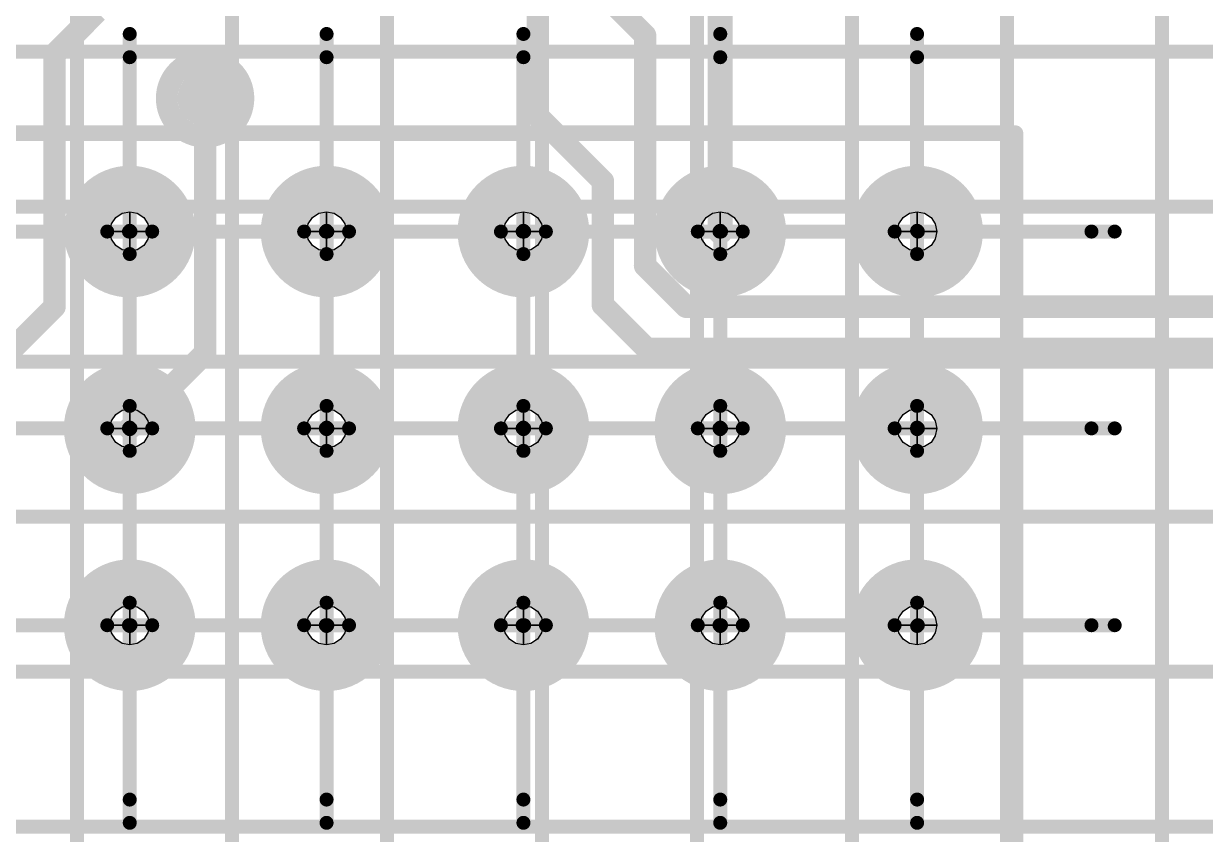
# Model space of a CAD drawing. Header units: millimetres. Extents: x 57 to 898, y 51 to 645.
# Drawn here: x 267.88 to 283.12, y 345.32 to 355.79 of the extents above; entities that cross this region are included whole.
import ezdxf

# ---------------------------------------------------------------- set-up
doc = ezdxf.new("R2010")
doc.units = ezdxf.units.MM
for name, color, linetype in [('Mechanical11', 56, 'Continuous'), ('Mechanical12', 56, 'Continuous'), ('Mechanical7', 56, 'Continuous'), ('Mechanical9', 56, 'Continuous')]:
    doc.layers.add(name, color=color, linetype=linetype)

msp = doc.modelspace()

# ---------------------------------------------------------------- linework, layer by layer
at = {"layer": 'Mechanical11', "color": 7}
for p, q in [((269.064, 353.284), (269.147, 353.339)), ((269.147, 353.339), (269.245, 353.358)), ((269.245, 353.358), (269.245, 353.103)), ((269.245, 353.103), (269.245, 353.358)), ((269.245, 353.358), (269.342, 353.339)), ((269.342, 353.339), (269.425, 353.284)), ((271.604, 353.284), (271.687, 353.339)), ((271.687, 353.339), (271.785, 353.358)), ((271.785, 353.358), (271.785, 353.103)), ((271.785, 353.103), (271.785, 353.358)), ((271.785, 353.358), (271.882, 353.339)), ((271.882, 353.339), (271.965, 353.284)), ((274.144, 353.284), (274.227, 353.339)), ((274.227, 353.339), (274.325, 353.358)), ((274.325, 353.358), (274.325, 353.103)), ((274.325, 353.103), (274.325, 353.358)), ((274.325, 353.358), (274.422, 353.339)), ((274.422, 353.339), (274.505, 353.284)), ((276.684, 353.284), (276.767, 353.339)), ((276.767, 353.339), (276.865, 353.358)), ((276.865, 353.358), (276.865, 353.103)), ((276.865, 353.103), (276.865, 353.358)), ((276.865, 353.358), (276.962, 353.339)), ((276.962, 353.339), (277.045, 353.284)), ((279.224, 353.284), (279.307, 353.339)), ((279.307, 353.339), (279.405, 353.358)), ((279.405, 353.358), (279.405, 353.103)), ((279.405, 353.103), (279.405, 353.358)), ((279.405, 353.358), (279.502, 353.339)), ((279.502, 353.339), (279.585, 353.284)), ((268.99, 353.103), (269.009, 353.201)), ((269.009, 353.201), (269.064, 353.284)), ((269.425, 353.284), (269.48, 353.201)), ((269.48, 353.201), (269.5, 353.103)), ((271.53, 353.103), (271.549, 353.201)), ((271.549, 353.201), (271.604, 353.284)), ((271.965, 353.284), (272.02, 353.201)), ((272.02, 353.201), (272.04, 353.103)), ((274.07, 353.103), (274.089, 353.201)), ((274.089, 353.201), (274.144, 353.284)), ((274.505, 353.284), (274.56, 353.201)), ((274.56, 353.201), (274.58, 353.103)), ((276.61, 353.103), (276.629, 353.201)), ((276.629, 353.201), (276.684, 353.284)), ((277.045, 353.284), (277.1, 353.201)), ((277.1, 353.201), (277.12, 353.103)), ((279.15, 353.103), (279.169, 353.201)), ((279.169, 353.201), (279.224, 353.284)), ((279.585, 353.284), (279.64, 353.201)), ((279.64, 353.201), (279.66, 353.103)), ((269.245, 353.103), (268.99, 353.103)), ((269.5, 353.103), (269.245, 353.103)), ((271.785, 353.103), (271.53, 353.103)), ((272.04, 353.103), (271.785, 353.103)), ((274.325, 353.103), (274.07, 353.103)), ((274.58, 353.103), (274.325, 353.103)), ((276.865, 353.103), (276.61, 353.103)), ((277.12, 353.103), (276.865, 353.103)), ((279.405, 353.103), (279.15, 353.103)), ((279.66, 353.103), (279.405, 353.103)), ((269.009, 350.661), (269.064, 350.744)), ((269.064, 350.744), (269.147, 350.799)), ((269.147, 350.799), (269.245, 350.818)), ((269.245, 350.818), (269.245, 350.563)), ((269.245, 350.563), (269.245, 350.818)), ((269.245, 350.818), (269.342, 350.799)), ((269.342, 350.799), (269.425, 350.744)), ((269.425, 350.744), (269.48, 350.661)), ((271.549, 350.661), (271.604, 350.744)), ((271.604, 350.744), (271.687, 350.799)), ((271.687, 350.799), (271.785, 350.818)), ((271.785, 350.818), (271.785, 350.563)), ((271.785, 350.563), (271.785, 350.818)), ((271.785, 350.818), (271.882, 350.799)), ((271.882, 350.799), (271.965, 350.744)), ((271.965, 350.744), (272.02, 350.661)), ((274.089, 350.661), (274.144, 350.744)), ((274.144, 350.744), (274.227, 350.799)), ((274.227, 350.799), (274.325, 350.818)), ((274.325, 350.818), (274.325, 350.563)), ((274.325, 350.563), (274.325, 350.818)), ((274.325, 350.818), (274.422, 350.799)), ((274.422, 350.799), (274.505, 350.744)), ((274.505, 350.744), (274.56, 350.661)), ((276.629, 350.661), (276.684, 350.744)), ((276.684, 350.744), (276.767, 350.799)), ((276.767, 350.799), (276.865, 350.818)), ((276.865, 350.818), (276.865, 350.563)), ((276.865, 350.563), (276.865, 350.818)), ((276.865, 350.818), (276.962, 350.799)), ((276.962, 350.799), (277.045, 350.744)), ((277.045, 350.744), (277.1, 350.661)), ((279.169, 350.661), (279.224, 350.744)), ((279.224, 350.744), (279.307, 350.799)), ((279.307, 350.799), (279.405, 350.818)), ((279.405, 350.818), (279.405, 350.563)), ((279.405, 350.563), (279.405, 350.818)), ((279.405, 350.818), (279.502, 350.799)), ((279.502, 350.799), (279.585, 350.744)), ((279.585, 350.744), (279.64, 350.661)), ((268.99, 350.563), (269.009, 350.661)), ((269.48, 350.661), (269.5, 350.563)), ((271.53, 350.563), (271.549, 350.661)), ((272.02, 350.661), (272.04, 350.563)), ((274.07, 350.563), (274.089, 350.661)), ((274.56, 350.661), (274.58, 350.563)), ((276.61, 350.563), (276.629, 350.661)), ((277.1, 350.661), (277.12, 350.563)), ((279.15, 350.563), (279.169, 350.661)), ((279.64, 350.661), (279.66, 350.563)), ((269.245, 350.563), (268.99, 350.563)), ((269.5, 350.563), (269.245, 350.563)), ((271.785, 350.563), (271.53, 350.563)), ((272.04, 350.563), (271.785, 350.563)), ((274.325, 350.563), (274.07, 350.563)), ((274.58, 350.563), (274.325, 350.563)), ((276.865, 350.563), (276.61, 350.563)), ((277.12, 350.563), (276.865, 350.563)), ((279.405, 350.563), (279.15, 350.563)), ((279.66, 350.563), (279.405, 350.563)), ((269.009, 348.121), (269.064, 348.204)), ((269.064, 348.204), (269.147, 348.259)), ((269.147, 348.259), (269.245, 348.278)), ((269.245, 348.278), (269.245, 348.023)), ((269.245, 348.023), (269.245, 348.278)), ((269.245, 348.278), (269.342, 348.259)), ((269.342, 348.259), (269.425, 348.204)), ((269.425, 348.204), (269.48, 348.121)), ((271.549, 348.121), (271.604, 348.204)), ((271.604, 348.204), (271.687, 348.259)), ((271.687, 348.259), (271.785, 348.278)), ((271.785, 348.278), (271.785, 348.023)), ((271.785, 348.023), (271.785, 348.278)), ((271.785, 348.278), (271.882, 348.259)), ((271.882, 348.259), (271.965, 348.204)), ((271.965, 348.204), (272.02, 348.121)), ((274.089, 348.121), (274.144, 348.204)), ((274.144, 348.204), (274.227, 348.259)), ((274.227, 348.259), (274.325, 348.278)), ((274.325, 348.278), (274.325, 348.023)), ((274.325, 348.023), (274.325, 348.278)), ((274.325, 348.278), (274.422, 348.259)), ((274.422, 348.259), (274.505, 348.204)), ((274.505, 348.204), (274.56, 348.121)), ((276.629, 348.121), (276.684, 348.204)), ((276.684, 348.204), (276.767, 348.259)), ((276.767, 348.259), (276.865, 348.278)), ((276.865, 348.278), (276.865, 348.023)), ((276.865, 348.023), (276.865, 348.278)), ((276.865, 348.278), (276.962, 348.259)), ((276.962, 348.259), (277.045, 348.204)), ((277.045, 348.204), (277.1, 348.121)), ((279.169, 348.121), (279.224, 348.204)), ((279.224, 348.204), (279.307, 348.259)), ((279.307, 348.259), (279.405, 348.278)), ((279.405, 348.278), (279.405, 348.023)), ((279.405, 348.023), (279.405, 348.278)), ((279.405, 348.278), (279.502, 348.259)), ((279.502, 348.259), (279.585, 348.204)), ((279.585, 348.204), (279.64, 348.121)), ((268.99, 348.023), (269.009, 348.121)), ((269.245, 348.023), (268.99, 348.023)), ((269.5, 348.023), (269.245, 348.023)), ((269.48, 348.121), (269.5, 348.023)), ((271.53, 348.023), (271.549, 348.121)), ((271.785, 348.023), (271.53, 348.023)), ((272.04, 348.023), (271.785, 348.023)), ((272.02, 348.121), (272.04, 348.023)), ((274.07, 348.023), (274.089, 348.121)), ((274.325, 348.023), (274.07, 348.023)), ((274.58, 348.023), (274.325, 348.023)), ((274.56, 348.121), (274.58, 348.023)), ((276.61, 348.023), (276.629, 348.121)), ((276.865, 348.023), (276.61, 348.023)), ((277.12, 348.023), (276.865, 348.023)), ((277.1, 348.121), (277.12, 348.023)), ((279.15, 348.023), (279.169, 348.121)), ((279.405, 348.023), (279.15, 348.023)), ((279.66, 348.023), (279.405, 348.023)), ((279.64, 348.121), (279.66, 348.023))]:
    msp.add_line(p, q, dxfattribs=at)
for points, const_width in [([(270.396, 354.822, 1), (270.04, 354.822, 1)], 0.356), ([(269.951, 354.822, 1), (270.129, 354.822, 1)], 0.178), ([(270.307, 354.822, 1), (270.484, 354.822, 1)], 0.178)]:
    msp.add_lwpolyline(points, format="xyb", close=True, dxfattribs=dict(at, const_width=const_width))
at = {"layer": 'Mechanical12', "color": 7}
for p, q in [((268.99, 353.103), (269.245, 353.103)), ((269.009, 353.006), (268.99, 353.103)), ((269.245, 352.848), (269.245, 353.103)), ((269.245, 353.103), (269.5, 353.103)), ((269.245, 353.103), (269.245, 352.848)), ((269.5, 353.103), (269.48, 353.006)), ((271.53, 353.103), (271.785, 353.103)), ((271.549, 353.006), (271.53, 353.103)), ((271.785, 352.848), (271.785, 353.103)), ((271.785, 353.103), (272.04, 353.103)), ((271.785, 353.103), (271.785, 352.848)), ((272.04, 353.103), (272.02, 353.006)), ((274.07, 353.103), (274.325, 353.103)), ((274.089, 353.006), (274.07, 353.103)), ((274.325, 352.848), (274.325, 353.103)), ((274.325, 353.103), (274.58, 353.103)), ((274.325, 353.103), (274.325, 352.848)), ((274.58, 353.103), (274.56, 353.006)), ((276.61, 353.103), (276.865, 353.103)), ((276.629, 353.006), (276.61, 353.103)), ((276.865, 352.848), (276.865, 353.103)), ((276.865, 353.103), (277.12, 353.103)), ((276.865, 353.103), (276.865, 352.848)), ((277.12, 353.103), (277.1, 353.006)), ((279.15, 353.103), (279.405, 353.103)), ((279.169, 353.006), (279.15, 353.103)), ((279.405, 352.848), (279.405, 353.103)), ((279.405, 353.103), (279.66, 353.103)), ((279.405, 353.103), (279.405, 352.848)), ((279.66, 353.103), (279.64, 353.006)), ((269.064, 352.923), (269.009, 353.006)), ((269.147, 352.868), (269.064, 352.923)), ((269.245, 352.848), (269.147, 352.868)), ((269.342, 352.868), (269.245, 352.848)), ((269.425, 352.923), (269.342, 352.868)), ((269.48, 353.006), (269.425, 352.923)), ((271.604, 352.923), (271.549, 353.006)), ((271.687, 352.868), (271.604, 352.923)), ((271.785, 352.848), (271.687, 352.868)), ((271.882, 352.868), (271.785, 352.848)), ((271.965, 352.923), (271.882, 352.868)), ((272.02, 353.006), (271.965, 352.923)), ((274.144, 352.923), (274.089, 353.006)), ((274.227, 352.868), (274.144, 352.923)), ((274.325, 352.848), (274.227, 352.868)), ((274.422, 352.868), (274.325, 352.848)), ((274.505, 352.923), (274.422, 352.868)), ((274.56, 353.006), (274.505, 352.923)), ((276.684, 352.923), (276.629, 353.006)), ((276.767, 352.868), (276.684, 352.923)), ((276.865, 352.848), (276.767, 352.868)), ((276.962, 352.868), (276.865, 352.848)), ((277.045, 352.923), (276.962, 352.868)), ((277.1, 353.006), (277.045, 352.923)), ((279.224, 352.923), (279.169, 353.006)), ((279.307, 352.868), (279.224, 352.923)), ((279.405, 352.848), (279.307, 352.868)), ((279.502, 352.868), (279.405, 352.848)), ((279.585, 352.923), (279.502, 352.868)), ((279.64, 353.006), (279.585, 352.923)), ((268.99, 350.563), (269.245, 350.563)), ((269.009, 350.466), (268.99, 350.563)), ((269.064, 350.383), (269.009, 350.466)), ((269.245, 350.308), (269.245, 350.563)), ((269.245, 350.563), (269.5, 350.563)), ((269.245, 350.563), (269.245, 350.308)), ((269.48, 350.466), (269.425, 350.383)), ((269.5, 350.563), (269.48, 350.466)), ((271.53, 350.563), (271.785, 350.563)), ((271.549, 350.466), (271.53, 350.563)), ((271.604, 350.383), (271.549, 350.466)), ((271.785, 350.308), (271.785, 350.563)), ((271.785, 350.563), (272.04, 350.563)), ((271.785, 350.563), (271.785, 350.308)), ((272.02, 350.466), (271.965, 350.383)), ((272.04, 350.563), (272.02, 350.466)), ((274.07, 350.563), (274.325, 350.563)), ((274.089, 350.466), (274.07, 350.563)), ((274.144, 350.383), (274.089, 350.466)), ((274.325, 350.308), (274.325, 350.563)), ((274.325, 350.563), (274.58, 350.563)), ((274.325, 350.563), (274.325, 350.308)), ((274.56, 350.466), (274.505, 350.383)), ((274.58, 350.563), (274.56, 350.466)), ((276.61, 350.563), (276.865, 350.563)), ((276.629, 350.466), (276.61, 350.563)), ((276.684, 350.383), (276.629, 350.466)), ((276.865, 350.308), (276.865, 350.563)), ((276.865, 350.563), (277.12, 350.563)), ((276.865, 350.563), (276.865, 350.308)), ((277.1, 350.466), (277.045, 350.383)), ((277.12, 350.563), (277.1, 350.466)), ((279.15, 350.563), (279.405, 350.563)), ((279.169, 350.466), (279.15, 350.563)), ((279.224, 350.383), (279.169, 350.466)), ((279.405, 350.308), (279.405, 350.563)), ((279.405, 350.563), (279.66, 350.563)), ((279.405, 350.563), (279.405, 350.308)), ((279.64, 350.466), (279.585, 350.383)), ((279.66, 350.563), (279.64, 350.466)), ((269.147, 350.328), (269.064, 350.383)), ((269.245, 350.308), (269.147, 350.328)), ((269.342, 350.328), (269.245, 350.308)), ((269.425, 350.383), (269.342, 350.328)), ((271.687, 350.328), (271.604, 350.383)), ((271.785, 350.308), (271.687, 350.328)), ((271.882, 350.328), (271.785, 350.308)), ((271.965, 350.383), (271.882, 350.328)), ((274.227, 350.328), (274.144, 350.383)), ((274.325, 350.308), (274.227, 350.328)), ((274.422, 350.328), (274.325, 350.308)), ((274.505, 350.383), (274.422, 350.328)), ((276.767, 350.328), (276.684, 350.383)), ((276.865, 350.308), (276.767, 350.328)), ((276.962, 350.328), (276.865, 350.308)), ((277.045, 350.383), (276.962, 350.328)), ((279.307, 350.328), (279.224, 350.383)), ((279.405, 350.308), (279.307, 350.328)), ((279.502, 350.328), (279.405, 350.308)), ((279.585, 350.383), (279.502, 350.328)), ((268.99, 348.023), (269.245, 348.023)), ((269.009, 347.926), (268.99, 348.023)), ((269.245, 347.768), (269.245, 348.023)), ((269.245, 348.023), (269.5, 348.023)), ((269.245, 348.023), (269.245, 347.768)), ((269.5, 348.023), (269.48, 347.926)), ((271.53, 348.023), (271.785, 348.023)), ((271.549, 347.926), (271.53, 348.023)), ((271.785, 347.768), (271.785, 348.023)), ((271.785, 348.023), (272.04, 348.023)), ((271.785, 348.023), (271.785, 347.768)), ((272.04, 348.023), (272.02, 347.926)), ((274.07, 348.023), (274.325, 348.023)), ((274.089, 347.926), (274.07, 348.023)), ((274.325, 347.768), (274.325, 348.023)), ((274.325, 348.023), (274.58, 348.023)), ((274.325, 348.023), (274.325, 347.768)), ((274.58, 348.023), (274.56, 347.926)), ((276.61, 348.023), (276.865, 348.023)), ((276.629, 347.926), (276.61, 348.023)), ((276.865, 347.768), (276.865, 348.023)), ((276.865, 348.023), (277.12, 348.023)), ((276.865, 348.023), (276.865, 347.768)), ((277.12, 348.023), (277.1, 347.926)), ((279.15, 348.023), (279.405, 348.023)), ((279.169, 347.926), (279.15, 348.023)), ((279.405, 347.768), (279.405, 348.023)), ((279.405, 348.023), (279.66, 348.023)), ((279.405, 348.023), (279.405, 347.768)), ((279.66, 348.023), (279.64, 347.926)), ((269.064, 347.843), (269.009, 347.926)), ((269.147, 347.788), (269.064, 347.843)), ((269.425, 347.843), (269.342, 347.788)), ((269.48, 347.926), (269.425, 347.843)), ((271.604, 347.843), (271.549, 347.926)), ((271.687, 347.788), (271.604, 347.843)), ((271.965, 347.843), (271.882, 347.788)), ((272.02, 347.926), (271.965, 347.843)), ((274.144, 347.843), (274.089, 347.926)), ((274.227, 347.788), (274.144, 347.843)), ((274.505, 347.843), (274.422, 347.788)), ((274.56, 347.926), (274.505, 347.843)), ((276.684, 347.843), (276.629, 347.926)), ((276.767, 347.788), (276.684, 347.843)), ((277.045, 347.843), (276.962, 347.788)), ((277.1, 347.926), (277.045, 347.843)), ((279.224, 347.843), (279.169, 347.926)), ((279.307, 347.788), (279.224, 347.843)), ((279.585, 347.843), (279.502, 347.788)), ((279.64, 347.926), (279.585, 347.843)), ((269.245, 347.768), (269.147, 347.788)), ((269.342, 347.788), (269.245, 347.768)), ((271.785, 347.768), (271.687, 347.788)), ((271.882, 347.788), (271.785, 347.768)), ((274.325, 347.768), (274.227, 347.788)), ((274.422, 347.788), (274.325, 347.768)), ((276.865, 347.768), (276.767, 347.788)), ((276.962, 347.788), (276.865, 347.768)), ((279.405, 347.768), (279.307, 347.788)), ((279.502, 347.788), (279.405, 347.768))]:
    msp.add_line(p, q, dxfattribs=at)
for points, const_width in [([(274.51, 354.594), (274.51, 362.265)], 0.29), ([(276.865, 353.103), (276.865, 358.783)], 0.323), ([(275.222, 356.308), (275.895, 355.635)], 0.29), ([(268.275, 355.391), (268.821, 355.938)], 0.29), ([(275.895, 352.663), (275.895, 355.635)], 0.29), ([(268.275, 352.133), (268.275, 355.391)], 0.29), ([(270.218, 351.536), (270.218, 354.822)], 0.29), ([(274.51, 354.594), (275.351, 353.753)], 0.29), ([(260.355, 354.373), (280.675, 354.373)], 0.2), ([(280.675, 337.923), (280.675, 354.373)], 0.2), ([(275.351, 352.155), (275.351, 353.753)], 0.29), ([(275.895, 352.663), (276.425, 352.133)], 0.29), ([(266.705, 350.563), (268.275, 352.133)], 0.29), ([(275.351, 352.155), (275.917, 351.589)], 0.29), ([(276.425, 352.133), (287.258, 352.133)], 0.29), ([(269.245, 350.563), (270.218, 351.536)], 0.29), ([(275.917, 351.589), (286.684, 351.589)], 0.29)]:
    msp.add_lwpolyline(points, dxfattribs=dict(at, const_width=const_width))
for points, const_width in [([(275.822, 355.635, 1), (275.967, 355.635, 1)], 0.145), ([(275.822, 355.635, 1), (275.967, 355.635, 1)], 0.145), ([(268.202, 355.391, 1), (268.347, 355.391, 1)], 0.145), ([(268.202, 355.391, 1), (268.347, 355.391, 1)], 0.145), ([(270.713, 354.822, 1), (269.722, 354.822, 1)], 0.279), ([(269.653, 354.822, 1), (269.792, 354.822, 1)], 0.14), ([(270.145, 354.822, 1), (270.29, 354.822, 1)], 0.145), ([(270.643, 354.822, 1), (270.783, 354.822, 1)], 0.14), ([(274.438, 354.594, 1), (274.583, 354.594, 1)], 0.145), ([(274.438, 354.594, 1), (274.583, 354.594, 1)], 0.145), ([(280.625, 354.373, 1), (280.725, 354.373, 1)], 0.1), ([(280.625, 354.373, 1), (280.725, 354.373, 1)], 0.1), ([(269.795, 353.103, 1), (268.695, 353.103, 1)], 0.6), ([(269.795, 353.103, 1), (268.695, 353.103, 1)], 0.6), ([(272.335, 353.103, 1), (271.235, 353.103, 1)], 0.6), ([(272.335, 353.103, 1), (271.235, 353.103, 1)], 0.6), ([(274.875, 353.103, 1), (273.775, 353.103, 1)], 0.6), ([(274.875, 353.103, 1), (273.775, 353.103, 1)], 0.6), ([(277.415, 353.103, 1), (276.315, 353.103, 1)], 0.6), ([(277.415, 353.103, 1), (276.315, 353.103, 1)], 0.6), ([(279.955, 353.103, 1), (278.855, 353.103, 1)], 0.6), ([(279.955, 353.103, 1), (278.855, 353.103, 1)], 0.6), ([(275.278, 353.753, 1), (275.423, 353.753, 1)], 0.145), ([(275.278, 353.753, 1), (275.423, 353.753, 1)], 0.145), ([(268.545, 353.103, 1), (268.845, 353.103, 1)], 0.3), ([(268.545, 353.103, 1), (268.845, 353.103, 1)], 0.3), ([(269.645, 353.103, 1), (269.945, 353.103, 1)], 0.3), ([(269.645, 353.103, 1), (269.945, 353.103, 1)], 0.3), ([(271.085, 353.103, 1), (271.385, 353.103, 1)], 0.3), ([(271.085, 353.103, 1), (271.385, 353.103, 1)], 0.3), ([(272.185, 353.103, 1), (272.485, 353.103, 1)], 0.3), ([(272.185, 353.103, 1), (272.485, 353.103, 1)], 0.3), ([(273.625, 353.103, 1), (273.925, 353.103, 1)], 0.3), ([(273.625, 353.103, 1), (273.925, 353.103, 1)], 0.3), ([(274.725, 353.103, 1), (275.025, 353.103, 1)], 0.3), ([(274.725, 353.103, 1), (275.025, 353.103, 1)], 0.3), ([(276.165, 353.103, 1), (276.465, 353.103, 1)], 0.3), ([(276.165, 353.103, 1), (276.465, 353.103, 1)], 0.3), ([(277.265, 353.103, 1), (277.565, 353.103, 1)], 0.3), ([(277.265, 353.103, 1), (277.565, 353.103, 1)], 0.3), ([(278.705, 353.103, 1), (279.005, 353.103, 1)], 0.3), ([(278.705, 353.103, 1), (279.005, 353.103, 1)], 0.3), ([(279.805, 353.103, 1), (280.105, 353.103, 1)], 0.3), ([(279.805, 353.103, 1), (280.105, 353.103, 1)], 0.3), ([(276.784, 353.103, 1), (276.945, 353.103, 1)], 0.161), ([(275.822, 352.663, 1), (275.967, 352.663, 1)], 0.145), ([(275.822, 352.663, 1), (275.967, 352.663, 1)], 0.145), ([(268.202, 352.133, 1), (268.347, 352.133, 1)], 0.145), ([(268.202, 352.133, 1), (268.347, 352.133, 1)], 0.145), ([(275.278, 352.155, 1), (275.423, 352.155, 1)], 0.145), ([(275.278, 352.155, 1), (275.423, 352.155, 1)], 0.145), ([(276.352, 352.133, 1), (276.497, 352.133, 1)], 0.145), ([(276.352, 352.133, 1), (276.497, 352.133, 1)], 0.145), ([(270.145, 351.536, 1), (270.29, 351.536, 1)], 0.145), ([(270.145, 351.536, 1), (270.29, 351.536, 1)], 0.145), ([(275.844, 351.589, 1), (275.989, 351.589, 1)], 0.145), ([(275.844, 351.589, 1), (275.989, 351.589, 1)], 0.145), ([(269.795, 350.563, 1), (268.695, 350.563, 1)], 0.6), ([(269.795, 350.563, 1), (268.695, 350.563, 1)], 0.6), ([(272.335, 350.563, 1), (271.235, 350.563, 1)], 0.6), ([(272.335, 350.563, 1), (271.235, 350.563, 1)], 0.6), ([(274.875, 350.563, 1), (273.775, 350.563, 1)], 0.6), ([(274.875, 350.563, 1), (273.775, 350.563, 1)], 0.6), ([(277.415, 350.563, 1), (276.315, 350.563, 1)], 0.6), ([(277.415, 350.563, 1), (276.315, 350.563, 1)], 0.6), ([(279.955, 350.563, 1), (278.855, 350.563, 1)], 0.6), ([(279.955, 350.563, 1), (278.855, 350.563, 1)], 0.6), ([(268.545, 350.563, 1), (268.845, 350.563, 1)], 0.3), ([(268.545, 350.563, 1), (268.845, 350.563, 1)], 0.3), ([(269.645, 350.563, 1), (269.945, 350.563, 1)], 0.3), ([(269.645, 350.563, 1), (269.945, 350.563, 1)], 0.3), ([(271.085, 350.563, 1), (271.385, 350.563, 1)], 0.3), ([(271.085, 350.563, 1), (271.385, 350.563, 1)], 0.3), ([(272.185, 350.563, 1), (272.485, 350.563, 1)], 0.3), ([(272.185, 350.563, 1), (272.485, 350.563, 1)], 0.3), ([(273.625, 350.563, 1), (273.925, 350.563, 1)], 0.3), ([(273.625, 350.563, 1), (273.925, 350.563, 1)], 0.3), ([(274.725, 350.563, 1), (275.025, 350.563, 1)], 0.3), ([(274.725, 350.563, 1), (275.025, 350.563, 1)], 0.3), ([(276.165, 350.563, 1), (276.465, 350.563, 1)], 0.3), ([(276.165, 350.563, 1), (276.465, 350.563, 1)], 0.3), ([(277.265, 350.563, 1), (277.565, 350.563, 1)], 0.3), ([(277.265, 350.563, 1), (277.565, 350.563, 1)], 0.3), ([(278.705, 350.563, 1), (279.005, 350.563, 1)], 0.3), ([(278.705, 350.563, 1), (279.005, 350.563, 1)], 0.3), ([(279.805, 350.563, 1), (280.105, 350.563, 1)], 0.3), ([(279.805, 350.563, 1), (280.105, 350.563, 1)], 0.3), ([(269.172, 350.563, 1), (269.317, 350.563, 1)], 0.145), ([(269.795, 348.023, 1), (268.695, 348.023, 1)], 0.6), ([(269.795, 348.023, 1), (268.695, 348.023, 1)], 0.6), ([(272.335, 348.023, 1), (271.235, 348.023, 1)], 0.6), ([(272.335, 348.023, 1), (271.235, 348.023, 1)], 0.6), ([(274.875, 348.023, 1), (273.775, 348.023, 1)], 0.6), ([(274.875, 348.023, 1), (273.775, 348.023, 1)], 0.6), ([(277.415, 348.023, 1), (276.315, 348.023, 1)], 0.6), ([(277.415, 348.023, 1), (276.315, 348.023, 1)], 0.6), ([(279.955, 348.023, 1), (278.855, 348.023, 1)], 0.6), ([(279.955, 348.023, 1), (278.855, 348.023, 1)], 0.6), ([(268.545, 348.023, 1), (268.845, 348.023, 1)], 0.3), ([(268.545, 348.023, 1), (268.845, 348.023, 1)], 0.3), ([(269.645, 348.023, 1), (269.945, 348.023, 1)], 0.3), ([(269.645, 348.023, 1), (269.945, 348.023, 1)], 0.3), ([(271.085, 348.023, 1), (271.385, 348.023, 1)], 0.3), ([(271.085, 348.023, 1), (271.385, 348.023, 1)], 0.3), ([(272.185, 348.023, 1), (272.485, 348.023, 1)], 0.3), ([(272.185, 348.023, 1), (272.485, 348.023, 1)], 0.3), ([(273.625, 348.023, 1), (273.925, 348.023, 1)], 0.3), ([(273.625, 348.023, 1), (273.925, 348.023, 1)], 0.3), ([(274.725, 348.023, 1), (275.025, 348.023, 1)], 0.3), ([(274.725, 348.023, 1), (275.025, 348.023, 1)], 0.3), ([(276.165, 348.023, 1), (276.465, 348.023, 1)], 0.3), ([(276.165, 348.023, 1), (276.465, 348.023, 1)], 0.3), ([(277.265, 348.023, 1), (277.565, 348.023, 1)], 0.3), ([(277.265, 348.023, 1), (277.565, 348.023, 1)], 0.3), ([(278.705, 348.023, 1), (279.005, 348.023, 1)], 0.3), ([(278.705, 348.023, 1), (279.005, 348.023, 1)], 0.3), ([(279.805, 348.023, 1), (280.105, 348.023, 1)], 0.3), ([(279.805, 348.023, 1), (280.105, 348.023, 1)], 0.3)]:
    msp.add_lwpolyline(points, format="xyb", close=True, dxfattribs=dict(at, const_width=const_width))
at = {"layer": 'Mechanical7', "color": 7, "const_width": 0.18}
for points in [[(269.245, 350.553), (269.245, 355.653)], [(271.785, 350.553), (271.785, 355.653)], [(274.325, 350.553), (274.325, 355.653)], [(276.865, 350.553), (276.865, 355.653)], [(279.405, 350.553), (279.405, 355.653)], [(269.245, 350.853), (269.245, 355.353)], [(271.785, 350.853), (271.785, 355.353)], [(274.325, 350.853), (274.325, 355.353)], [(276.865, 350.853), (276.865, 355.353)], [(279.405, 350.853), (279.405, 355.353)], [(264.155, 353.103), (269.255, 353.103)], [(264.455, 353.103), (268.955, 353.103)], [(266.695, 353.103), (271.795, 353.103)], [(266.995, 353.103), (271.495, 353.103)], [(269.235, 353.103), (274.335, 353.103)], [(269.245, 348.013), (269.245, 353.113)], [(269.535, 353.103), (274.035, 353.103)], [(271.775, 353.103), (276.875, 353.103)], [(271.785, 348.013), (271.785, 353.113)], [(272.075, 353.103), (276.575, 353.103)], [(274.315, 353.103), (279.415, 353.103)], [(274.325, 348.013), (274.325, 353.113)], [(274.615, 353.103), (279.115, 353.103)], [(276.855, 353.103), (281.955, 353.103)], [(276.865, 348.013), (276.865, 353.113)], [(277.155, 353.103), (281.655, 353.103)], [(279.405, 348.013), (279.405, 353.113)], [(269.245, 348.313), (269.245, 352.813)], [(271.785, 348.313), (271.785, 352.813)], [(274.325, 348.313), (274.325, 352.813)], [(276.865, 348.313), (276.865, 352.813)], [(279.405, 348.313), (279.405, 352.813)], [(264.155, 350.563), (269.255, 350.563)], [(264.455, 350.563), (268.955, 350.563)], [(266.695, 350.563), (271.795, 350.563)], [(266.995, 350.563), (271.495, 350.563)], [(269.235, 350.563), (274.335, 350.563)], [(269.245, 345.473), (269.245, 350.573)], [(269.535, 350.563), (274.035, 350.563)], [(271.775, 350.563), (276.875, 350.563)], [(271.785, 345.473), (271.785, 350.573)], [(272.075, 350.563), (276.575, 350.563)], [(274.315, 350.563), (279.415, 350.563)], [(274.325, 345.473), (274.325, 350.573)], [(274.615, 350.563), (279.115, 350.563)], [(276.855, 350.563), (281.955, 350.563)], [(276.865, 345.473), (276.865, 350.573)], [(277.155, 350.563), (281.655, 350.563)], [(279.405, 345.473), (279.405, 350.573)], [(269.245, 345.773), (269.245, 350.273)], [(271.785, 345.773), (271.785, 350.273)], [(274.325, 345.773), (274.325, 350.273)], [(276.865, 345.773), (276.865, 350.273)], [(279.405, 345.773), (279.405, 350.273)], [(264.155, 348.023), (269.255, 348.023)], [(264.455, 348.023), (268.955, 348.023)], [(266.695, 348.023), (271.795, 348.023)], [(266.995, 348.023), (271.495, 348.023)], [(269.235, 348.023), (274.335, 348.023)], [(269.535, 348.023), (274.035, 348.023)], [(271.775, 348.023), (276.875, 348.023)], [(272.075, 348.023), (276.575, 348.023)], [(274.315, 348.023), (279.415, 348.023)], [(274.615, 348.023), (279.115, 348.023)], [(276.855, 348.023), (281.955, 348.023)], [(277.155, 348.023), (281.655, 348.023)]]:
    msp.add_lwpolyline(points, dxfattribs=at)
at = {"layer": 'Mechanical7', "color": 7, "const_width": 0.09}
for points in [[(269.2, 355.653, 1), (269.29, 355.653, 1)], [(271.74, 355.653, 1), (271.83, 355.653, 1)], [(274.28, 355.653, 1), (274.37, 355.653, 1)], [(276.82, 355.653, 1), (276.91, 355.653, 1)], [(279.36, 355.653, 1), (279.45, 355.653, 1)], [(269.2, 355.353, 1), (269.29, 355.353, 1)], [(271.74, 355.353, 1), (271.83, 355.353, 1)], [(274.28, 355.353, 1), (274.37, 355.353, 1)], [(276.82, 355.353, 1), (276.91, 355.353, 1)], [(279.36, 355.353, 1), (279.45, 355.353, 1)], [(268.91, 353.103, 1), (269, 353.103, 1)], [(269.19, 353.103, 1), (269.28, 353.103, 1)], [(269.2, 353.113, 1), (269.29, 353.113, 1)], [(269.21, 353.103, 1), (269.3, 353.103, 1)], [(269.49, 353.103, 1), (269.58, 353.103, 1)], [(271.45, 353.103, 1), (271.54, 353.103, 1)], [(271.73, 353.103, 1), (271.82, 353.103, 1)], [(271.74, 353.113, 1), (271.83, 353.113, 1)], [(271.75, 353.103, 1), (271.84, 353.103, 1)], [(272.03, 353.103, 1), (272.12, 353.103, 1)], [(273.99, 353.103, 1), (274.08, 353.103, 1)], [(274.27, 353.103, 1), (274.36, 353.103, 1)], [(274.28, 353.113, 1), (274.37, 353.113, 1)], [(274.29, 353.103, 1), (274.38, 353.103, 1)], [(274.57, 353.103, 1), (274.66, 353.103, 1)], [(276.53, 353.103, 1), (276.62, 353.103, 1)], [(276.81, 353.103, 1), (276.9, 353.103, 1)], [(276.82, 353.113, 1), (276.91, 353.113, 1)], [(276.83, 353.103, 1), (276.92, 353.103, 1)], [(277.11, 353.103, 1), (277.2, 353.103, 1)], [(279.07, 353.103, 1), (279.16, 353.103, 1)], [(279.36, 353.113, 1), (279.45, 353.113, 1)], [(279.37, 353.103, 1), (279.46, 353.103, 1)], [(281.61, 353.103, 1), (281.7, 353.103, 1)], [(281.91, 353.103, 1), (282, 353.103, 1)], [(269.2, 352.813, 1), (269.29, 352.813, 1)], [(271.74, 352.813, 1), (271.83, 352.813, 1)], [(274.28, 352.813, 1), (274.37, 352.813, 1)], [(276.82, 352.813, 1), (276.91, 352.813, 1)], [(279.36, 352.813, 1), (279.45, 352.813, 1)], [(269.2, 350.853, 1), (269.29, 350.853, 1)], [(271.74, 350.853, 1), (271.83, 350.853, 1)], [(274.28, 350.853, 1), (274.37, 350.853, 1)], [(276.82, 350.853, 1), (276.91, 350.853, 1)], [(279.36, 350.853, 1), (279.45, 350.853, 1)], [(268.91, 350.563, 1), (269, 350.563, 1)], [(269.19, 350.563, 1), (269.28, 350.563, 1)], [(269.2, 350.573, 1), (269.29, 350.573, 1)], [(269.2, 350.553, 1), (269.29, 350.553, 1)], [(269.21, 350.563, 1), (269.3, 350.563, 1)], [(269.49, 350.563, 1), (269.58, 350.563, 1)], [(271.45, 350.563, 1), (271.54, 350.563, 1)], [(271.73, 350.563, 1), (271.82, 350.563, 1)], [(271.74, 350.573, 1), (271.83, 350.573, 1)], [(271.74, 350.553, 1), (271.83, 350.553, 1)], [(271.75, 350.563, 1), (271.84, 350.563, 1)], [(272.03, 350.563, 1), (272.12, 350.563, 1)], [(273.99, 350.563, 1), (274.08, 350.563, 1)], [(274.27, 350.563, 1), (274.36, 350.563, 1)], [(274.28, 350.573, 1), (274.37, 350.573, 1)], [(274.28, 350.553, 1), (274.37, 350.553, 1)], [(274.29, 350.563, 1), (274.38, 350.563, 1)], [(274.57, 350.563, 1), (274.66, 350.563, 1)], [(276.53, 350.563, 1), (276.62, 350.563, 1)], [(276.81, 350.563, 1), (276.9, 350.563, 1)], [(276.82, 350.573, 1), (276.91, 350.573, 1)], [(276.82, 350.553, 1), (276.91, 350.553, 1)], [(276.83, 350.563, 1), (276.92, 350.563, 1)], [(277.11, 350.563, 1), (277.2, 350.563, 1)], [(279.07, 350.563, 1), (279.16, 350.563, 1)], [(279.36, 350.573, 1), (279.45, 350.573, 1)], [(279.36, 350.553, 1), (279.45, 350.553, 1)], [(279.37, 350.563, 1), (279.46, 350.563, 1)], [(281.61, 350.563, 1), (281.7, 350.563, 1)], [(281.91, 350.563, 1), (282, 350.563, 1)], [(269.2, 350.273, 1), (269.29, 350.273, 1)], [(271.74, 350.273, 1), (271.83, 350.273, 1)], [(274.28, 350.273, 1), (274.37, 350.273, 1)], [(276.82, 350.273, 1), (276.91, 350.273, 1)], [(279.36, 350.273, 1), (279.45, 350.273, 1)], [(269.2, 348.313, 1), (269.29, 348.313, 1)], [(271.74, 348.313, 1), (271.83, 348.313, 1)], [(274.28, 348.313, 1), (274.37, 348.313, 1)], [(276.82, 348.313, 1), (276.91, 348.313, 1)], [(279.36, 348.313, 1), (279.45, 348.313, 1)], [(268.91, 348.023, 1), (269, 348.023, 1)], [(269.19, 348.023, 1), (269.28, 348.023, 1)], [(269.2, 348.013, 1), (269.29, 348.013, 1)], [(269.21, 348.023, 1), (269.3, 348.023, 1)], [(269.49, 348.023, 1), (269.58, 348.023, 1)], [(271.45, 348.023, 1), (271.54, 348.023, 1)], [(271.73, 348.023, 1), (271.82, 348.023, 1)], [(271.74, 348.013, 1), (271.83, 348.013, 1)], [(271.75, 348.023, 1), (271.84, 348.023, 1)], [(272.03, 348.023, 1), (272.12, 348.023, 1)], [(273.99, 348.023, 1), (274.08, 348.023, 1)], [(274.27, 348.023, 1), (274.36, 348.023, 1)], [(274.28, 348.013, 1), (274.37, 348.013, 1)], [(274.29, 348.023, 1), (274.38, 348.023, 1)], [(274.57, 348.023, 1), (274.66, 348.023, 1)], [(276.53, 348.023, 1), (276.62, 348.023, 1)], [(276.81, 348.023, 1), (276.9, 348.023, 1)], [(276.82, 348.013, 1), (276.91, 348.013, 1)], [(276.83, 348.023, 1), (276.92, 348.023, 1)], [(277.11, 348.023, 1), (277.2, 348.023, 1)], [(279.07, 348.023, 1), (279.16, 348.023, 1)], [(279.36, 348.013, 1), (279.45, 348.013, 1)], [(279.37, 348.023, 1), (279.46, 348.023, 1)], [(281.61, 348.023, 1), (281.7, 348.023, 1)], [(281.91, 348.023, 1), (282, 348.023, 1)], [(269.2, 345.773, 1), (269.29, 345.773, 1)], [(271.74, 345.773, 1), (271.83, 345.773, 1)], [(274.28, 345.773, 1), (274.37, 345.773, 1)], [(276.82, 345.773, 1), (276.91, 345.773, 1)], [(279.36, 345.773, 1), (279.45, 345.773, 1)], [(269.2, 345.473, 1), (269.29, 345.473, 1)], [(271.74, 345.473, 1), (271.83, 345.473, 1)], [(274.28, 345.473, 1), (274.37, 345.473, 1)], [(276.82, 345.473, 1), (276.91, 345.473, 1)], [(279.36, 345.473, 1), (279.45, 345.473, 1)]]:
    msp.add_lwpolyline(points, format="xyb", close=True, dxfattribs=at)
at = {"layer": 'Mechanical9', "color": 7, "const_width": 0.18}
for points in [[(268.565, 337.423), (268.565, 518.023)], [(270.565, 337.423), (270.565, 518.023)], [(272.565, 337.423), (272.565, 518.023)], [(274.565, 337.423), (274.565, 518.023)], [(276.565, 337.423), (276.565, 518.023)], [(278.565, 337.423), (278.565, 518.023)], [(280.565, 337.423), (280.565, 518.023)], [(282.565, 337.423), (282.565, 518.023)], [(252.565, 355.423), (373.665, 355.423)], [(252.565, 353.423), (373.665, 353.423)], [(252.565, 351.423), (373.665, 351.423)], [(252.565, 349.423), (373.665, 349.423)], [(252.565, 347.423), (373.665, 347.423)], [(252.565, 345.423), (373.665, 345.423)]]:
    msp.add_lwpolyline(points, dxfattribs=at)

doc.saveas('drawing.dxf')
